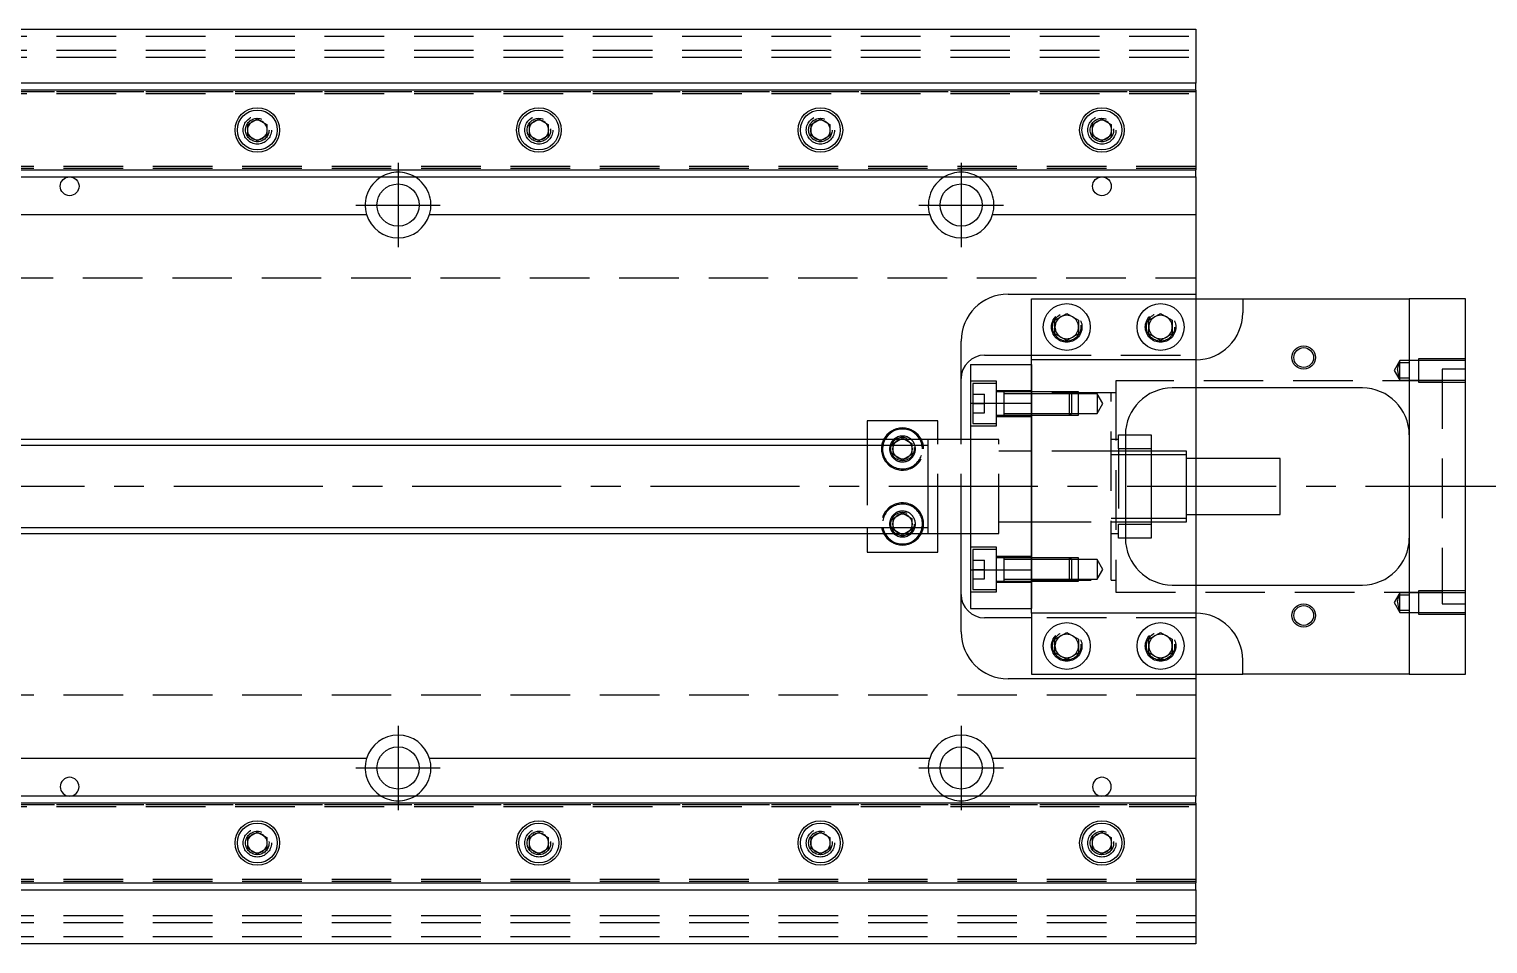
# Model space of a CAD drawing. Extents: x -20 to 926, y -277 to 102.
# Drawn here: x 451.4 to 762.2, y -97.5 to 97.5 of the extents above; entities that cross this region are included whole.
import ezdxf

# ---------------------------------------------------------------- set-up
doc = ezdxf.new("R2010")
doc.units = 0
doc.linetypes.add('CENTER', pattern=[50.8, 31.75, -6.35, 6.35, -6.35])
doc.linetypes.add('DASHED', pattern=[19.05, 12.7, -6.35])
doc.layers.get('0').update_dxf_attribs({"linetype": 'CONTINUOUS'})
doc.layers.add('CENTER', color=1, linetype='CENTER')

msp = doc.modelspace()

# ---------------------------------------------------------------- linework, layer by layer
at = {"color": 7, "linetype": 'CONTINUOUS'}
for p, q in [((425, 97.5), (700, 97.5)), ((700, 97.5), (700, 86)), ((700, 86), (425, 86)), ((700, 84.460392), (425, 84.460392)), ((700, 84.460392), (700, 86)), ((700, 84.460392), (700, 67.539608)), ((498, 77.1547), (500, 78.309402)), ((500, 78.309402), (502, 77.1547)), ((558, 77.1547), (560, 78.309402)), ((560, 78.309402), (562, 77.1547)), ((618, 77.1547), (620, 78.309402)), ((620, 78.309402), (622, 77.1547)), ((678, 77.1547), (680, 78.309402)), ((680, 78.309402), (682, 77.1547)), ((498, 74.8453), (498, 77.1547)), ((500, 73.690598), (498, 74.8453)), ((502, 74.8453), (500, 73.690598)), ((502, 77.1547), (502, 74.8453)), ((558, 74.8453), (558, 77.1547)), ((560, 73.690598), (558, 74.8453)), ((562, 74.8453), (560, 73.690598)), ((562, 77.1547), (562, 74.8453)), ((618, 74.8453), (618, 77.1547)), ((620, 73.690598), (618, 74.8453)), ((622, 74.8453), (620, 73.690598)), ((622, 77.1547), (622, 74.8453)), ((678, 74.8453), (678, 77.1547)), ((680, 73.690598), (678, 74.8453)), ((682, 74.8453), (680, 73.690598)), ((682, 77.1547), (682, 74.8453)), ((425, 67.539608), (700, 67.539608)), ((425, 66), (700, 66)), ((700, 66), (700, 67.539608)), ((700, 66), (700, 58)), ((425, 58), (523.291796, 58)), ((536.708204, 58), (643.291796, 58)), ((656.708204, 58), (700, 58)), ((700, 58), (700, 41)), ((660, 41), (700, 41)), ((700, 41), (700, 40)), ((665, 27), (665, 40)), ((665, 40), (710, 40)), ((710, 40), (710, 37)), ((710, 40), (745.5, 40)), ((745.5, 40), (745.5, -40)), ((757.5, 40), (745.5, 40)), ((757.5, -40), (757.5, 40)), ((670, 35.443376), (672.5, 36.886752)), ((670, 32.556624), (670, 35.443376)), ((672.5, 36.886752), (675, 35.443376)), ((675, 35.443376), (675, 32.556624)), ((690, 35.443376), (692.5, 36.886752)), ((690, 32.556624), (690, 35.443376)), ((692.5, 36.886752), (695, 35.443376)), ((695, 35.443376), (695, 32.556624)), ((672.5, 31.113248), (670, 32.556624)), ((675, 32.556624), (672.5, 31.113248)), ((692.5, 31.113248), (690, 32.556624)), ((695, 32.556624), (692.5, 31.113248)), ((650, 10), (650, 31)), ((655, 28), (665, 28)), ((652, 26), (665, 26)), ((652, 26), (652, 17.78342)), ((665, 17.78342), (665, 27)), ((700, 27), (665, 27)), ((735.5, 21), (695, 21)), ((700, 21), (700, 6)), ((652, 17.78342), (652, -17.78342)), ((652, 17.78342), (665, 17.78342)), ((665, 17.78342), (665, -17.78342)), ((665, -17.78342), (665, 17.78342)), ((645, 14), (630, 14)), ((630, 14), (630, 10)), ((645, 10), (645, 14)), ((643, 10), (425, 10)), ((643, 10), (642.995, 10)), ((643, -9.999498), (643, 10)), ((652, 10), (643, 10)), ((643.005, 10), (643, 10)), ((685, 11), (690.5, 11)), ((685, 11), (685, -11)), ((690.5, 11), (690.5, 8)), ((690.5, 8), (685, 8)), ((690.5, 8), (690.5, -8)), ((698, 7.5), (690.5, 7.5)), ((698, 6.75), (690.5, 6.75)), ((698, -7.5), (698, 7.5)), ((718, 6), (698, 6)), ((718, -6), (718, 6)), ((698, -6), (718, -6)), ((700, -6), (700, -21)), ((685, -8), (690.5, -8)), ((690.5, -6.75), (698, -6.75)), ((690.5, -7.5), (698, -7.5)), ((690.5, -8), (690.5, -11)), ((425, -10), (643, -10)), ((630, -10), (630, -14)), ((642.995, -10), (643, -10)), ((643, -10), (652, -10)), ((643, -10), (643.005, -10)), ((645, -14), (645, -10)), ((650, -31), (650, -10)), ((690.5, -11), (685, -11)), ((630, -14), (645, -14)), ((652, -17.78342), (652, -26)), ((652, -17.78342), (665, -17.78342)), ((665, -27), (665, -17.78342)), ((695, -21), (735.5, -21)), ((652, -26), (665, -26)), ((700, -27), (665, -27)), ((665, -27), (665, -40)), ((665, -28), (655, -28)), ((670, -32.556624), (672.5, -31.113248)), ((670, -35.443376), (670, -32.556624)), ((672.5, -31.113248), (675, -32.556624)), ((675, -32.556624), (675, -35.443376)), ((690, -32.556624), (692.5, -31.113248)), ((690, -35.443376), (690, -32.556624)), ((692.5, -31.113248), (695, -32.556624)), ((695, -32.556624), (695, -35.443376)), ((672.5, -36.886752), (670, -35.443376)), ((675, -35.443376), (672.5, -36.886752)), ((692.5, -36.886752), (690, -35.443376)), ((695, -35.443376), (692.5, -36.886752)), ((710, -40), (710, -37)), ((665, -40), (710, -40)), ((700, -40), (700, -41)), ((745.5, -40), (710, -40)), ((745.5, -40), (757.5, -40)), ((700, -41), (660, -41)), ((700, -41), (700, -58)), ((523.291796, -58), (425, -58)), ((643.291796, -58), (536.708204, -58)), ((700, -58), (656.708204, -58)), ((700, -58), (700, -66)), ((700, -66), (425, -66)), ((700, -67.539608), (425, -67.539608)), ((700, -67.539608), (700, -66)), ((700, -67.539608), (700, -84.460392)), ((498, -74.8453), (500, -73.690598)), ((500, -73.690598), (502, -74.8453)), ((558, -74.8453), (560, -73.690598)), ((560, -73.690598), (562, -74.8453)), ((618, -74.8453), (620, -73.690598)), ((620, -73.690598), (622, -74.8453)), ((678, -74.8453), (680, -73.690598)), ((680, -73.690598), (682, -74.8453)), ((498, -77.1547), (498, -74.8453)), ((500, -78.309402), (498, -77.1547)), ((502, -77.1547), (500, -78.309402)), ((502, -74.8453), (502, -77.1547)), ((558, -77.1547), (558, -74.8453)), ((560, -78.309402), (558, -77.1547)), ((562, -77.1547), (560, -78.309402)), ((562, -74.8453), (562, -77.1547)), ((618, -77.1547), (618, -74.8453)), ((620, -78.309402), (618, -77.1547)), ((622, -77.1547), (620, -78.309402)), ((622, -74.8453), (622, -77.1547)), ((678, -77.1547), (678, -74.8453)), ((680, -78.309402), (678, -77.1547)), ((682, -77.1547), (680, -78.309402)), ((682, -74.8453), (682, -77.1547)), ((425, -84.460392), (700, -84.460392)), ((425, -86), (700, -86)), ((700, -86), (700, -84.460392)), ((700, -86), (700, -97.5)), ((700, -97.5), (425, -97.5))]:
    msp.add_line(p, q, dxfattribs=at)
at = {"color": 3, "linetype": 'DASHED'}
for p, q in [((0, 96), (700, 96)), ((0, 93), (700, 93)), ((0, 91.5), (700, 91.5)), ((0, 84.2), (700, 84.2)), ((425, 84.204452), (700, 84.204452)), ((0, 83.8), (700, 83.8)), ((497.5, 76), (497.518502, 76.303588)), ((562.483582, 76.286038), (562.5, 76)), ((617.5, 76), (617.518502, 76.303588)), ((682.483582, 76.286038), (682.5, 76)), ((700, 68.2), (0, 68.2)), ((700, 67.8), (0, 67.8)), ((700, 67.795548), (425, 67.795548)), ((5.640312, 44.5), (700, 44.5)), ((700, 40), (700, 28)), ((675.477798, 34.364306), (675.5, 34)), ((689.5, 34), (689.520026, 34.346056)), ((665, 28), (700, 28)), ((700, 28), (700, 27)), ((665, 26), (665, 17.78342)), ((700, 27), (700, 21)), ((743.5, 26.848738), (742.287564, 24.748738)), ((743.016436, 24.911344), (743.060666, 25.226886)), ((743.060666, 25.226886), (743.163852, 25.611128)), ((743.163852, 25.611128), (743.302956, 25.985522)), ((743.302956, 25.985522), (743.5, 26.435254)), ((743.5, 26.435254), (743.5, 26.848738)), ((747.5, 26.848738), (743.5, 26.848738)), ((743.5, 23.06222), (743.5, 26.435794)), ((743.5, 26.435254), (745.5, 26.435254)), ((747.5, 27.248732), (747.5, 22.248742)), ((757.5, 27.248732), (747.5, 27.248732)), ((757.5, 26.848738), (747.5, 26.848738)), ((752.5, 25), (752.5, -25)), ((757.5, 25), (752.5, 25)), ((657.5, 22.42767), (652, 22.42767)), ((652.5, 21.92767), (652.5, 13.42767)), ((657.5, 21.92767), (652.5, 21.92767)), ((657.5, 12.92767), (657.5, 22.42767)), ((683, 22.5), (683, -22.5)), ((752.5, 22.5), (683, 22.5)), ((742.287564, 24.748738), (743.5, 22.648738)), ((743.5, 22.648738), (743.5, 23.06222)), ((745.5, 23.06222), (743.5, 23.06222)), ((743.5, 22.648738), (747.5, 22.648738)), ((747.5, 22.648738), (757.5, 22.648738)), ((747.5, 22.248742), (757.5, 22.248742)), ((652.5, 19.67767), (655, 19.67767)), ((655, 17.67767), (655, 19.67767)), ((665, 20.42767), (657.5, 20.42767)), ((659.1, 20.17767), (657.5, 20.17767)), ((659.1, 20.17767), (659.095, 20.17767)), ((659.1, 20.17767), (659.1, 19.92022)), ((659.105, 20.17767), (659.1, 20.17767)), ((664.99998, 20.17767), (659.1, 20.17767)), ((659.1, 19.92022), (659.1, 15.435068)), ((664.99998, 19.77767), (659.1, 19.77767)), ((673.1, 20.17767), (665, 20.17767)), ((673.1, 20.177664), (665, 20.177664)), ((682, 20), (665, 20)), ((673.5, 19.77767), (665, 19.77767)), ((673.1, 15.17767), (673.1, 20.17767)), ((673.5, 19.77767), (673.1, 20.17767)), ((675, 20.177664), (673.10002, 20.177664)), ((673.5, 19.77767), (673.5, 15.57767)), ((675, 19.77767), (673.50002, 19.77767)), ((675, 15.177674), (675, 20.177664)), ((679, 19.77767), (675, 19.77767)), ((679, 19.77767), (679, 15.57767)), ((680.212436, 17.67767), (679, 19.77767)), ((682, -20), (682, 20)), ((683, 20), (682, 20)), ((652.5, 17.67767), (655, 17.67767)), ((652.5, 15.67767), (655, 15.67767)), ((655, 15.67767), (655, 17.67767)), ((659.1, 15.57767), (664.99998, 15.57767)), ((665, 15.57767), (673.5, 15.57767)), ((673.1, 15.17767), (673.5, 15.57767)), ((673.50002, 15.57767), (675, 15.57767)), ((675, 15.57767), (679, 15.57767)), ((679, 15.57767), (680.212436, 17.67767)), ((652, 12.92767), (657.5, 12.92767)), ((652.5, 13.42767), (657.5, 13.42767)), ((657.5, 15.17767), (659.1, 15.17767)), ((657.5, 14.92767), (665, 14.92767)), ((659.095, 15.17767), (659.1, 15.17767)), ((659.1, 15.435068), (659.1, 15.17767)), ((659.1, 15.17767), (659.105, 15.17767)), ((659.1, 15.17767), (664.99998, 15.17767)), ((665, 15.177674), (673.1, 15.177674)), ((665, 15.17767), (673.1, 15.17767)), ((673.10002, 15.177674), (675, 15.177674)), ((630, 10), (630, 8.75)), ((635.5, 9.1547), (636.964102, 10)), ((636.964102, 10), (637.5, 10.309402)), ((637.5, 10.309402), (638.035898, 10)), ((638.035898, 10), (639.5, 9.1547)), ((645, -10), (645, 10)), ((650, -10), (650, 10)), ((658, 10), (652, 10)), ((658, -10), (658, 10)), ((683.5, 10), (682, 10)), ((683.5, 11), (685, 11)), ((683.5, 8), (683.5, 11)), ((630, 8.75), (630, -8.75)), ((635.5, 8.75), (635.5, 9.1547)), ((635.5, 6.8453), (635.5, 8.75)), ((637.5, 5.690598), (635.5, 6.8453)), ((639.5, 6.8453), (637.5, 5.690598)), ((639.5, 9.1547), (639.5, 8.75)), ((639.5, 8.75), (639.5, 6.8453)), ((639.983582, 8.286038), (640, 8)), ((665, 7.5), (658, 7.5)), ((682, 7.5), (665, 7.5)), ((682, 7.5), (681.995, 7.5)), ((683.5, 7.5), (682, 7.5)), ((682.005, 7.5), (682, 7.5)), ((683.5, 6.75), (682, 6.75)), ((683.5, 8), (683.5, -8)), ((685, 8), (683.5, 8)), ((685, 7.5), (683.5, 7.5)), ((685, 6.75), (683.5, 6.75)), ((690.5, 7.5), (685, 7.5)), ((690.5, 6.75), (685, 6.75)), ((700, 6), (700, -6)), ((635.5, -6.8453), (637.5, -5.690598)), ((637.5, -5.690598), (639.5, -6.8453)), ((630, -8.75), (630, -10)), ((635, -8), (635.018502, -7.696412)), ((635.5, -8.75), (635.5, -6.8453)), ((635.5, -9.1547), (635.5, -8.75)), ((636.964102, -10), (635.5, -9.1547)), ((639.5, -9.1547), (638.035898, -10)), ((639.5, -6.8453), (639.5, -8.75)), ((639.5, -8.75), (639.5, -9.1547)), ((658, -7.5), (665, -7.5)), ((665, -7.5), (682, -7.5)), ((681.995, -7.5), (682, -7.5)), ((682, -6.75), (683.5, -6.75)), ((682, -7.5), (683.5, -7.5)), ((682, -7.5), (682.005, -7.5)), ((683.5, -6.75), (685, -6.75)), ((683.5, -7.5), (685, -7.5)), ((683.5, -8), (685, -8)), ((683.5, -11), (683.5, -8)), ((685, -6.75), (690.5, -6.75)), ((685, -7.5), (690.5, -7.5)), ((637.5, -10.309402), (636.964102, -10)), ((638.035898, -10), (637.5, -10.309402)), ((643, -10), (643, -9.999498)), ((652, -10), (658, -10)), ((682, -10), (683.5, -10)), ((685, -11), (683.5, -11)), ((657.5, -12.92767), (652, -12.92767)), ((652.5, -13.42767), (652.5, -21.92767)), ((657.5, -13.42767), (652.5, -13.42767)), ((657.5, -22.42767), (657.5, -12.92767)), ((665, -14.92767), (657.5, -14.92767)), ((659.1, -15.17767), (657.5, -15.17767)), ((659.1, -15.17767), (659.095, -15.17767)), ((659.1, -15.17767), (659.1, -15.435118)), ((659.105, -15.17767), (659.1, -15.17767)), ((664.99998, -15.17767), (659.1, -15.17767)), ((659.1, -15.435118), (659.1, -19.920272)), ((673.1, -15.17767), (665, -15.17767)), ((673.1, -15.177674), (665, -15.177674)), ((673.1, -20.17767), (673.1, -15.17767)), ((673.5, -15.57767), (673.1, -15.17767)), ((675, -15.177674), (673.10002, -15.177674)), ((675, -20.177664), (675, -15.177674)), ((652.5, -15.67767), (655, -15.67767)), ((652.5, -17.67767), (655, -17.67767)), ((655, -17.67767), (655, -15.67767)), ((655, -19.67767), (655, -17.67767)), ((664.99998, -15.57767), (659.1, -15.57767)), ((673.5, -15.57767), (665, -15.57767)), ((665, -17.78342), (665, -26)), ((673.5, -15.57767), (673.5, -19.77767)), ((675, -15.57767), (673.50002, -15.57767)), ((679, -15.57767), (675, -15.57767)), ((679, -15.57767), (679, -19.77767)), ((680.212436, -17.67767), (679, -15.57767)), ((679, -19.77767), (680.212436, -17.67767)), ((652.5, -19.67767), (655, -19.67767)), ((657.5, -20.17767), (659.1, -20.17767)), ((657.5, -20.42767), (665, -20.42767)), ((659.095, -20.17767), (659.1, -20.17767)), ((659.1, -19.77767), (664.99998, -19.77767)), ((659.1, -19.920272), (659.1, -20.17767)), ((659.1, -20.17767), (659.105, -20.17767)), ((659.1, -20.17767), (664.99998, -20.17767)), ((665, -19.77767), (673.5, -19.77767)), ((665, -20), (682, -20)), ((665, -20.177664), (673.1, -20.177664)), ((665, -20.17767), (673.1, -20.17767)), ((673.1, -20.17767), (673.5, -19.77767)), ((673.10002, -20.177664), (675, -20.177664)), ((673.50002, -19.77767), (675, -19.77767)), ((675, -19.77767), (679, -19.77767)), ((682, -20), (683, -20)), ((700, -21), (700, -27)), ((652, -22.42767), (657.5, -22.42767)), ((652.5, -21.92767), (657.5, -21.92767)), ((683, -22.5), (752.5, -22.5)), ((743.5, -22.648738), (742.287564, -24.748738)), ((742.287564, -24.748738), (743.5, -26.848738)), ((743.016436, -24.586132), (743.060666, -24.27059)), ((743.060666, -24.27059), (743.163852, -23.886348)), ((743.163852, -23.886348), (743.302956, -23.511954)), ((743.302956, -23.511954), (743.5, -23.06222)), ((743.5, -23.06222), (743.5, -22.648738)), ((747.5, -22.648738), (743.5, -22.648738)), ((743.5, -26.435254), (743.5, -23.06168)), ((743.5, -23.06222), (745.5, -23.06222)), ((747.5, -22.248742), (747.5, -27.248732)), ((757.5, -22.248742), (747.5, -22.248742)), ((757.5, -22.648738), (747.5, -22.648738)), ((700, -27), (700, -28)), ((743.5, -26.848738), (743.5, -26.435254)), ((745.5, -26.435254), (743.5, -26.435254)), ((743.5, -26.848738), (747.5, -26.848738)), ((747.5, -26.848738), (757.5, -26.848738)), ((747.5, -27.248732), (757.5, -27.248732)), ((752.5, -25), (757.5, -25)), ((700, -28), (665, -28)), ((700, -28), (700, -40)), ((675.477798, -33.635694), (675.5, -34)), ((695.477798, -33.635694), (695.5, -34)), ((700, -44.5), (5.640312, -44.5)), ((0, -67.8), (700, -67.8)), ((0, -68.2), (700, -68.2)), ((425, -67.795548), (700, -67.795548)), ((502.483582, -75.713962), (502.5, -76)), ((562.483582, -75.713962), (562.5, -76)), ((622.483582, -75.713962), (622.5, -76)), ((682.483582, -75.713962), (682.5, -76)), ((700, -83.8), (0, -83.8)), ((700, -84.2), (0, -84.2)), ((700, -84.204452), (425, -84.204452)), ((700, -91.5), (0, -91.5)), ((700, -93), (0, -93)), ((700, -96), (0, -96))]:
    msp.add_line(p, q, dxfattribs=at)
at = {"color": 3, "linetype": 'CONTINUOUS'}
for p, q in [((643, 8.75), (425, 8.75)), ((425, -8.75), (643, -8.75))]:
    msp.add_line(p, q, dxfattribs=at)
at = {"color": 7, "linetype": 'CONTINUOUS'}
for centre, radius in [((500, 76), 4.75), ((500, 76), 4.25), ((560, 76), 4.75), ((560, 76), 4.25), ((620, 76), 4.75), ((620, 76), 4.25), ((680, 76), 4.75), ((680, 76), 4.25), ((460, 64), 2), ((680, 64), 2), ((530, 60), 4.5), ((650, 60), 4.5), ((672.5, 34), 5), ((692.5, 34), 5), ((723, 27.5), 2.1), ((723, -27.5), 2.1), ((672.5, -34), 5), ((692.5, -34), 5), ((530, -60), 4.5), ((650, -60), 4.5), ((500, -76), 4.75), ((560, -76), 4.75), ((620, -76), 4.75), ((680, -76), 4.75), ((500, -76), 4.25), ((560, -76), 4.25), ((620, -76), 4.25), ((680, -76), 4.25)]:
    msp.add_circle(centre, radius, dxfattribs=at)
at = {"color": 3, "linetype": 'DASHED'}
for centre, radius in [((500, 76), 3), ((500, 76), 2.5), ((560, 76), 3), ((560, 76), 2.5), ((620, 76), 3), ((620, 76), 2.5), ((680, 76), 3), ((680, 76), 2.5), ((672.5, 34), 3.25), ((672.5, 34), 3), ((692.5, 34), 3.25), ((692.5, 34), 3), ((637.5, 8), 2.5), ((637.5, -8), 2.5), ((672.5, -34), 3.25), ((672.5, -34), 3), ((692.5, -34), 3.25), ((692.5, -34), 3), ((500, -76), 3), ((500, -76), 2.5), ((560, -76), 3), ((560, -76), 2.5), ((620, -76), 3), ((620, -76), 2.5), ((680, -76), 3), ((680, -76), 2.5)]:
    msp.add_circle(centre, radius, dxfattribs=at)
at = {"color": 3, "linetype": 'CONTINUOUS'}
for centre in [(723, 27.5), (723, -27.5)]:
    msp.add_circle(centre, 2.5, dxfattribs=at)
at = {"color": 7, "linetype": 'CONTINUOUS'}
for centre, radius, start, end in [((500, 76), 2.1, 102.24721, 137.75279), ((500, 76), 2.1, 77.75279, 102.24721), ((500, 76), 2.1, 42.24721, 77.75279), ((560, 76), 2.1, 102.24721, 137.75279), ((560, 76), 2.1, 77.75279, 102.24721), ((560, 76), 2.1, 42.24721, 77.75279), ((620, 76), 2.1, 102.24721, 137.75279), ((620, 76), 2.1, 77.75279, 102.24721), ((620, 76), 2.1, 42.24721, 77.75279), ((680, 76), 2.1, 102.24721, 137.75279), ((680, 76), 2.1, 77.75279, 102.24721), ((680, 76), 2.1, 42.24721, 77.75279), ((500, 76), 2.1, 162.24721, 180), ((500, 76), 2.1, 180, 197.75279), ((500, 76), 2.1, 137.75279, 162.24721), ((500, 76), 2.1, 197.75279, 222.24721), ((500, 76), 2.1, 17.75279, 42.24721), ((500, 76), 2.1, 317.75279, 342.24721), ((500, 76), 2.1, 342.24721, 17.75279), ((560, 76), 2.1, 162.24721, 180), ((560, 76), 2.1, 180, 197.75279), ((560, 76), 2.1, 137.75279, 162.24721), ((560, 76), 2.1, 197.75279, 222.24721), ((560, 76), 2.1, 17.75279, 42.24721), ((560, 76), 2.1, 317.75279, 342.24721), ((560, 76), 2.1, 342.24721, 17.75279), ((620, 76), 2.1, 162.24721, 180), ((620, 76), 2.1, 180, 197.75279), ((620, 76), 2.1, 137.75279, 162.24721), ((620, 76), 2.1, 197.75279, 222.24721), ((620, 76), 2.1, 17.75279, 42.24721), ((620, 76), 2.1, 317.75279, 342.24721), ((620, 76), 2.1, 342.24721, 17.75279), ((680, 76), 2.1, 162.24721, 180), ((680, 76), 2.1, 180, 197.75279), ((680, 76), 2.1, 137.75279, 162.24721), ((680, 76), 2.1, 197.75279, 222.24721), ((680, 76), 2.1, 17.75279, 42.24721), ((680, 76), 2.1, 317.75279, 342.24721), ((680, 76), 2.1, 342.24721, 17.75279), ((500, 76), 2.1, 222.24721, 257.75279), ((500, 76), 2.1, 257.75279, 282.24721), ((500, 76), 2.1, 282.24721, 317.75279), ((560, 76), 2.1, 222.24721, 257.75279), ((560, 76), 2.1, 257.75279, 282.24721), ((560, 76), 2.1, 282.24721, 317.75279), ((620, 76), 2.1, 222.24721, 257.75279), ((620, 76), 2.1, 257.75279, 282.24721), ((620, 76), 2.1, 282.24721, 317.75279), ((680, 76), 2.1, 222.24721, 257.75279), ((680, 76), 2.1, 257.75279, 282.24721), ((680, 76), 2.1, 282.24721, 317.75279), ((530, 60), 7, 121.002719, 196.60155), ((530, 60), 7, 343.39845, 58.997281), ((650, 60), 7, 121.002719, 196.60155), ((650, 60), 7, 343.39845, 58.997281), ((530, 60), 7, 196.60155, 343.39845), ((650, 60), 7, 196.60155, 343.39845), ((660, 31), 10, 90, 180), ((672.5, 34), 2.5, 120, 180), ((672.5, 34), 2.5, 60, 120), ((672.5, 34), 2.5, 0, 60), ((692.5, 34), 2.5, 120, 180), ((692.5, 34), 2.5, 60, 120), ((692.5, 34), 2.5, 0, 60), ((700, 37), 10, 270, 0), ((672.5, 34), 2.5, 180, 240), ((672.5, 34), 2.5, 240, 300), ((672.5, 34), 2.5, 300, 0), ((692.5, 34), 2.5, 180, 240), ((692.5, 34), 2.5, 240, 300), ((692.5, 34), 2.5, 300, 0), ((655, 23), 5, 90, 180), ((695, 11), 10, 90, 180), ((735.5, 11), 10, 0, 90), ((637.5, 8), 4.5, 26.3878, 153.6122), ((637.5, 8), 4.25, 28.072487, 151.927513), ((637.5, -8), 4.5, 206.3878, 333.6122), ((637.5, -8), 4.25, 208.072487, 331.927513), ((695, -11), 10, 180, 270), ((735.5, -11), 10, 270, 0), ((655, -23), 5, 180, 270), ((700, -37), 10, 0, 90), ((660, -31), 10, 180, 270), ((672.5, -34), 2.5, 120, 180), ((672.5, -34), 2.5, 180, 240), ((672.5, -34), 2.5, 60, 120), ((672.5, -34), 2.5, 0, 60), ((672.5, -34), 2.5, 300, 0), ((692.5, -34), 2.5, 120, 180), ((692.5, -34), 2.5, 180, 240), ((692.5, -34), 2.5, 60, 120), ((692.5, -34), 2.5, 0, 60), ((692.5, -34), 2.5, 300, 0), ((672.5, -34), 2.5, 240, 300), ((692.5, -34), 2.5, 240, 300), ((530, -60), 7, 16.60155, 163.39845), ((650, -60), 7, 16.60155, 163.39845), ((530, -60), 7, 163.39845, 238.997281), ((530, -60), 7, 301.002719, 16.60155), ((650, -60), 7, 163.39845, 238.997281), ((650, -60), 7, 301.002719, 16.60155), ((460, -64), 2, 90, 270), ((460, -64), 2, 270, 90), ((680, -64), 2, 90, 270), ((680, -64), 2, 270, 90), ((500, -76), 2.1, 137.75279, 162.24721), ((500, -76), 2.1, 102.24721, 137.75279), ((500, -76), 2.1, 77.75279, 102.24721), ((500, -76), 2.1, 42.24721, 77.75279), ((500, -76), 2.1, 17.75279, 42.24721), ((560, -76), 2.1, 137.75279, 162.24721), ((560, -76), 2.1, 102.24721, 137.75279), ((560, -76), 2.1, 77.75279, 102.24721), ((560, -76), 2.1, 42.24721, 77.75279), ((560, -76), 2.1, 17.75279, 42.24721), ((620, -76), 2.1, 137.75279, 162.24721), ((620, -76), 2.1, 102.24721, 137.75279), ((620, -76), 2.1, 77.75279, 102.24721), ((620, -76), 2.1, 42.24721, 77.75279), ((620, -76), 2.1, 17.75279, 42.24721), ((680, -76), 2.1, 137.75279, 162.24721), ((680, -76), 2.1, 102.24721, 137.75279), ((680, -76), 2.1, 77.75279, 102.24721), ((680, -76), 2.1, 42.24721, 77.75279), ((680, -76), 2.1, 17.75279, 42.24721), ((500, -76), 2.1, 162.24721, 180), ((500, -76), 2.1, 180, 197.75279), ((500, -76), 2.1, 197.75279, 222.24721), ((500, -76), 2.1, 222.24721, 257.75279), ((500, -76), 2.1, 282.24721, 317.75279), ((500, -76), 2.1, 317.75279, 342.24721), ((500, -76), 2.1, 342.24721, 17.75279), ((560, -76), 2.1, 162.24721, 180), ((560, -76), 2.1, 180, 197.75279), ((560, -76), 2.1, 197.75279, 222.24721), ((560, -76), 2.1, 222.24721, 257.75279), ((560, -76), 2.1, 282.24721, 317.75279), ((560, -76), 2.1, 317.75279, 342.24721), ((560, -76), 2.1, 342.24721, 17.75279), ((620, -76), 2.1, 162.24721, 180), ((620, -76), 2.1, 180, 197.75279), ((620, -76), 2.1, 197.75279, 222.24721), ((620, -76), 2.1, 222.24721, 257.75279), ((620, -76), 2.1, 282.24721, 317.75279), ((620, -76), 2.1, 317.75279, 342.24721), ((620, -76), 2.1, 342.24721, 17.75279), ((680, -76), 2.1, 162.24721, 180), ((680, -76), 2.1, 180, 197.75279), ((680, -76), 2.1, 197.75279, 222.24721), ((680, -76), 2.1, 222.24721, 257.75279), ((680, -76), 2.1, 282.24721, 317.75279), ((680, -76), 2.1, 317.75279, 342.24721), ((680, -76), 2.1, 342.24721, 17.75279), ((500, -76), 2.1, 257.75279, 282.24721), ((560, -76), 2.1, 257.75279, 282.24721), ((620, -76), 2.1, 257.75279, 282.24721), ((680, -76), 2.1, 257.75279, 282.24721)]:
    msp.add_arc(centre, radius, start, end, dxfattribs=at)
at = {"color": 3, "linetype": 'DASHED'}
for centre, radius, start, end in [((530, 60), 7, 58.997281, 121.002719), ((650, 60), 7, 58.997281, 121.002719), ((746.951784, 24.952686), 3.935565, 180.60188226, 208.70854311), ((637.5, 8), 4.5, 153.6122, 170.405932), ((637.5, 8), 4.25, 151.927513, 169.835751), ((637.5, 8), 2.75, 133.341758, 164.17338), ((637.5, 8), 2.1, 137.75279, 159.075168), ((637.5, 8), 2.75, 46.658242, 133.341758), ((637.5, 8), 2.1, 107.75279, 137.75279), ((637.5, 8), 2.1, 102.24721, 107.75279), ((637.5, 8), 2.1, 77.75279, 102.24721), ((637.5, 8), 2.1, 72.24721, 77.75279), ((637.5, 8), 2.1, 42.24721, 72.24721), ((637.5, 8), 2.1, 20.924832, 42.24721), ((637.5, 8), 2.75, 15.82662, 46.658242), ((637.5, 8), 4.25, 10.164249, 28.072487), ((637.5, 8), 4.5, 9.594068, 26.3878), ((637.5, 8), 4.5, 170.405932, 0), ((637.5, 8), 4.25, 169.835751, 0), ((637.5, 8), 2.75, 180, 15.82662), ((637.5, 8), 2.75, 164.17338, 180), ((637.5, 8), 2.1, 162.24721, 180), ((637.5, 8), 2.1, 180, 197.75279), ((637.5, 8), 2.1, 159.075168, 162.24721), ((637.5, 8), 2.1, 197.75279, 222.24721), ((637.5, 8), 2.1, 222.24721, 257.75279), ((637.5, 8), 2.1, 282.24721, 317.75279), ((637.5, 8), 2.1, 317.75279, 342.24721), ((637.5, 8), 2.1, 17.75279, 20.924832), ((637.5, 8), 2.1, 342.24721, 17.75279), ((637.5, 8), 4.25, 0, 10.164249), ((637.5, 8), 4.5, 0, 9.594068), ((637.5, 8), 2.1, 257.75279, 282.24721), ((637.5, -8), 4.5, 0, 189.594068), ((637.5, -8), 4.25, 0, 190.164249), ((637.5, -8), 2.75, 344.17338, 180), ((637.5, -8), 2.1, 102.24721, 137.75279), ((637.5, -8), 2.1, 77.75279, 102.24721), ((637.5, -8), 2.1, 42.24721, 77.75279), ((637.5, -8), 4.5, 189.594068, 206.3878), ((637.5, -8), 4.25, 190.164249, 208.072487), ((637.5, -8), 2.75, 180, 195.82662), ((637.5, -8), 2.75, 195.82662, 226.658242), ((637.5, -8), 2.1, 162.24721, 180), ((637.5, -8), 2.1, 180, 197.75279), ((637.5, -8), 2.1, 137.75279, 162.24721), ((637.5, -8), 2.1, 197.75279, 200.924832), ((637.5, -8), 2.1, 200.924832, 222.24721), ((637.5, -8), 2.1, 17.75279, 42.24721), ((637.5, -8), 2.1, 317.75279, 339.075168), ((637.5, -8), 2.75, 313.341758, 344.17338), ((637.5, -8), 2.1, 339.075168, 342.24721), ((637.5, -8), 2.1, 342.24721, 17.75279), ((637.5, -8), 4.25, 331.927513, 349.835751), ((637.5, -8), 4.5, 333.6122, 350.405932), ((637.5, -8), 4.25, 349.835751, 0), ((637.5, -8), 4.5, 350.405932, 0), ((637.5, -8), 2.75, 226.658242, 313.341758), ((637.5, -8), 2.1, 222.24721, 252.24721), ((637.5, -8), 2.1, 252.24721, 257.75279), ((637.5, -8), 2.1, 257.75279, 282.24721), ((637.5, -8), 2.1, 282.24721, 287.75279), ((637.5, -8), 2.1, 287.75279, 317.75279), ((746.95178, -24.544789), 3.935561, 180.60189743, 208.70855827), ((530, -60), 7, 238.997281, 301.002719), ((650, -60), 7, 238.997281, 301.002719)]:
    msp.add_arc(centre, radius, start, end, dxfattribs=at)
at = {"layer": 'CENTER', "color": 1, "linetype": 'CENTER'}
for p, q in [((530, 69), (530, 51)), ((650, 69), (650, 51)), ((521, 60), (539, 60)), ((641, 60), (659, 60)), ((767.945, 0), (-20, 0)), ((530, -51), (530, -69)), ((650, -51), (650, -69)), ((521, -60), (539, -60)), ((641, -60), (659, -60))]:
    msp.add_line(p, q, dxfattribs=at)

doc.saveas('drawing.dxf')
